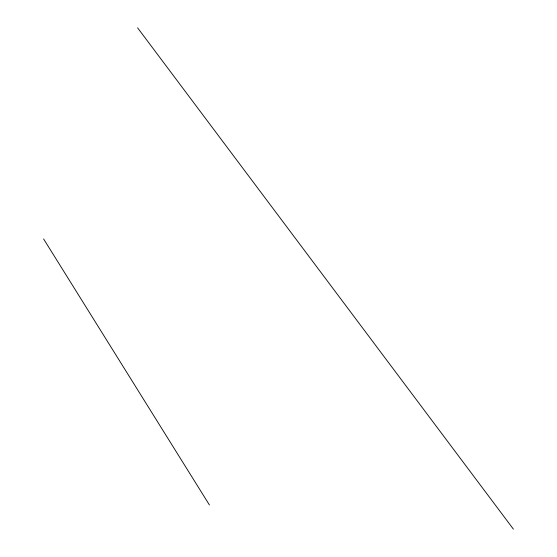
<?xml version="1.0" encoding="UTF-8"?>
<svg xmlns="http://www.w3.org/2000/svg" width="557" height="557" viewBox="0 0 557 557"><rect width="100%" height="100%" fill="white"/><g stroke="black" fill="none" stroke-linecap="round" stroke-linejoin="round"><path stroke-width="0.84" d="M137.607 27.85L513.394 529.15M43.606 238.953L209.432 504.99"/></g></svg>
